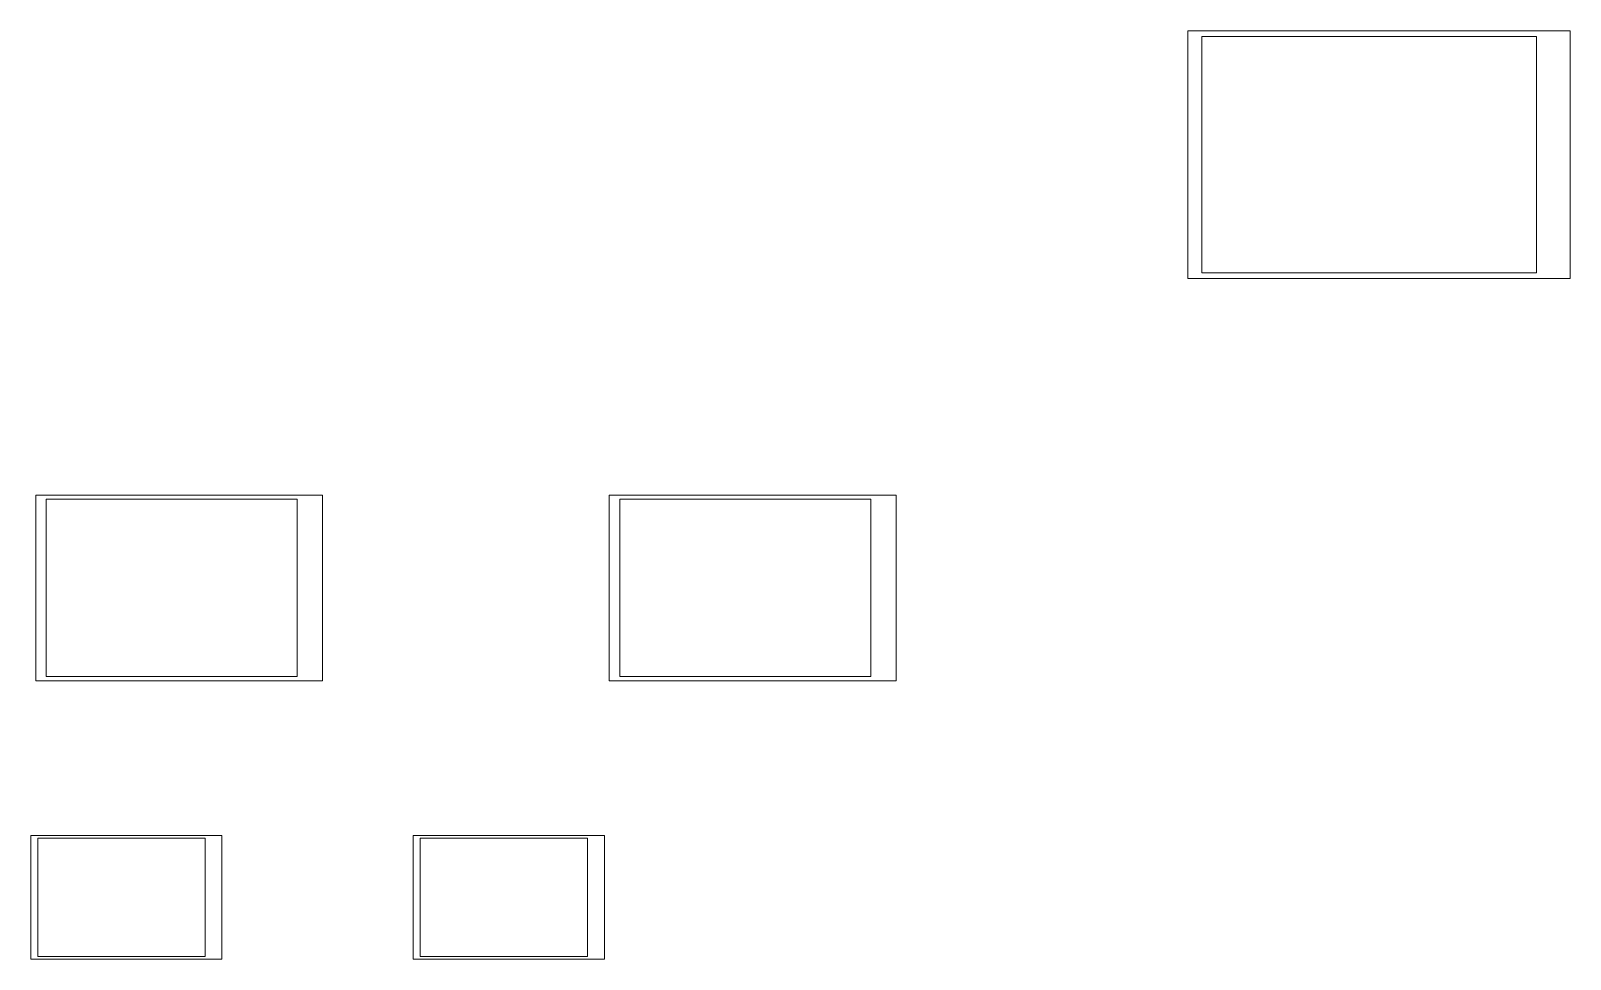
# Model space of a CAD drawing. Header units: inches. Extents: x -4969 to 16721, y 2489 to 24693.
# Drawn here: x 823 to 1918, y 2723 to 3383 of the extents above; entities that cross this region are included whole.
import ezdxf

# ---------------------------------------------------------------- set-up
doc = ezdxf.new("R2010")
doc.units = ezdxf.units.IN
doc.header["$MEASUREMENT"] = 0
doc.layers.get('0').update_dxf_attribs({"lineweight": 5})
doc.layers.add('0-NPLT', color=1, linetype='Continuous', plot=False)

# ---------------------------------------------------------------- blocks, each defined once
blk = doc.blocks.new('BORDER 11X17')
at = {"layer": '0-NPLT', "lineweight": 9, "ltscale": 0.1}
blk.add_lwpolyline([(29864.7, -10461.8), (29048.7, -10461.8), (29048.7, -10989.8), (29864.7, -10989.8), (29864.7, -10461.8)], dxfattribs=at)
blk.add_lwpolyline([(29792.7, -10473.8), (29078.7, -10473.8), (29078.7, -10977.8), (29792.7, -10977.8)], close=True, dxfattribs=at)

msp = doc.modelspace()

# ---------------------------------------------------------------- block references
at = {"ltscale": 0.1}
for p, xscale, yscale, zscale in [((-8036.9129991, 6869.7582612), 0.3333333333333333, 0.3333333333333333, 0.3333333333333333), ((-6435.6847297, 5667.9439202), 0.25, 0.25, 0.25), ((-6027.6847297, 5667.9439202), 0.25, 0.25, 0.25), ((-4018.4564603, 4554.1295793), 0.1666666666666666, 0.1666666666666666, 0.1666666666666666), ((-3746.4564603, 4554.1295793), 0.1666666666666666, 0.1666666666666666, 0.1666666666666666)]:
    msp.add_blockref('BORDER 11X17', p, dxfattribs=dict(at, xscale=xscale, yscale=yscale, zscale=zscale))

doc.saveas('drawing.dxf')
